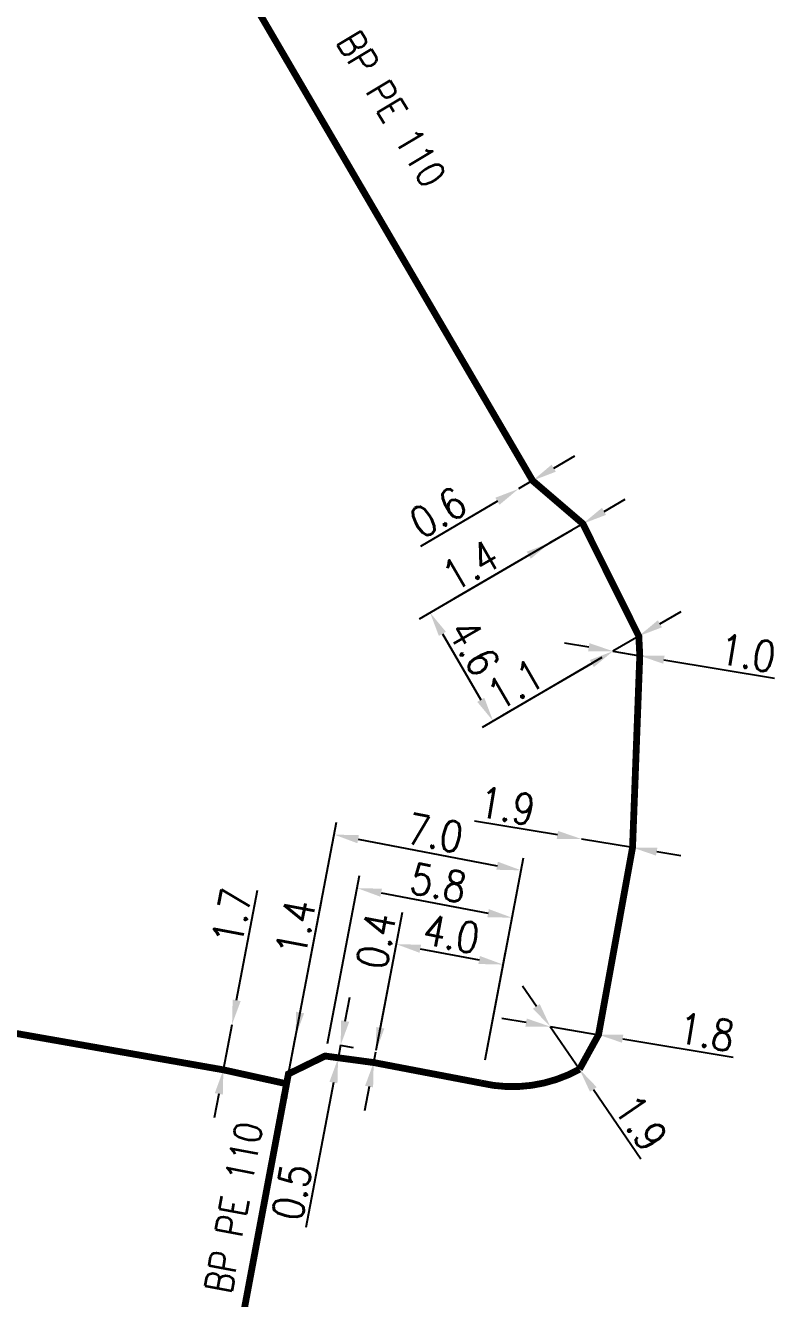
# Model space of a CAD drawing. Header units: millimetres. Extents: x 183997 to 185000, y 127999 to 129007.
# Drawn here: x 184373.35 to 184401.07, y 128519.21 to 128565.98 of the extents above; entities that cross this region are included whole.
import ezdxf
from ezdxf.enums import TextEntityAlignment as Align

# ---------------------------------------------------------------- set-up
doc = ezdxf.new("R2010")
doc.units = ezdxf.units.MM
doc.header["$PDMODE"] = 34
doc.linetypes.add('L_25_PE', pattern=[2000, 1000, 1000])
doc.layers.get('DEFPOINTS').update_dxf_attribs({"linetype": 'CONTINUOUS'})
doc.layers.add('L_150', color=1, linetype='CONTINUOUS')
doc.styles.get("Standard").update_dxf_attribs({"font": 'romans.shx', "width": 0.85})
doc.dimstyles.get("Standard").update_dxf_attribs({"dimtxt": 1.5, "dimasz": 1.2, "dimexe": 0.625, "dimexo": 0.625, "dimgap": 0.25, "dimtad": 1, "dimdec": 1, "dimzin": 0, "dimdsep": 46, "dimtxsty": 'Standard', "dimcen": -0.5, "dimadec": 0, "dimazin": 0, "dimtfac": 1, "dimtdec": 1, "dimtmove": 0, "dimatfit": 3, "dimfxl": 0, "dimtolj": 1, "dimtzin": 0, "dimarcsym": 0})

# ---------------------------------------------------------------- blocks, each defined once
blk = doc.blocks.new('*D712')
at = {"layer": 'DEFPOINTS', "color": 0, "linetype": 'Continuous', "transparency": 16777216}
for p in [(184395.894, 128543.547), (184394.944, 128542.993), (184394.944, 128542.993)]:
    blk.add_point(p, dxfattribs=at)
at = {"layer": 'L_150', "color": 0, "linetype": 'Continuous', "lineweight": -2, "transparency": 16777216}
for p, q in [((184396.671, 128544), (184397.448, 128544.454)), ((184395.894, 128543.547), (184394.944, 128542.993)), ((184394.166, 128542.539), (184390.886, 128540.626))]:
    blk.add_line(p, q, dxfattribs=at)
at = {"layer": 'L_150', "color": 0, "linetype": 'Continuous', "transparency": 16777216}
for points in [[(184396.596, 128544.13), (184396.747, 128543.871), (184395.894, 128543.547)], [(184394.091, 128542.669), (184394.242, 128542.41), (184394.944, 128542.993)]]:
    blk.add_solid(points, dxfattribs=at)
at = {"layer": 'L_150', "color": 0, "linetype": 'Continuous', "transparency": 16777216, "insert": (184391.359, 128541.77), "char_height": 1.125, "attachment_point": 5, "rotation": 30.2552}
blk.add_mtext('\\A1;1.1', dxfattribs=at)
blk = doc.blocks.new('*D713')
at = {"layer": 'DEFPOINTS', "color": 0, "linetype": 'Continuous', "transparency": 16777216}
for p in [(184394.944, 128542.993), (184395.93, 128542.828), (184395.93, 128542.828)]:
    blk.add_point(p, dxfattribs=at)
at = {"layer": 'L_150', "color": 0, "linetype": 'Continuous', "lineweight": -2, "transparency": 16777216}
for p, q in [((184394.056, 128543.141), (184393.168, 128543.289)), ((184394.944, 128542.993), (184395.93, 128542.828)), ((184396.818, 128542.679), (184400.877, 128542.001))]:
    blk.add_line(p, q, dxfattribs=at)
at = {"layer": 'L_150', "color": 0, "linetype": 'Continuous', "transparency": 16777216}
for points in [[(184394.081, 128543.289), (184394.031, 128542.993), (184394.944, 128542.993)], [(184396.842, 128542.827), (184396.793, 128542.532), (184395.93, 128542.828)]]:
    blk.add_solid(points, dxfattribs=at)
at = {"layer": 'L_150', "color": 0, "linetype": 'Continuous', "transparency": 16777216, "insert": (184399.895, 128542.926), "char_height": 1.125, "attachment_point": 5, "rotation": 350.5134}
blk.add_mtext('\\A1;1.0', dxfattribs=at)
blk = doc.blocks.new('*D1049')
at = {"layer": 'DEFPOINTS', "color": 0, "linetype": 'Continuous', "transparency": 16777216}
for p in [(184393.837, 128547.677), (184394.944, 128542.993), (184390.538, 128540.429)]:
    blk.add_point(p, dxfattribs=at)
at = {"layer": 'L_150', "color": 0, "linetype": 'Continuous', "lineweight": -2, "transparency": 16777216}
for p, q in [((184393.432, 128547.442), (184387.816, 128544.173)), ((184388.674, 128543.631), (184390.085, 128541.207)), ((184394.538, 128542.757), (184390.133, 128540.193))]:
    blk.add_line(p, q, dxfattribs=at)
at = {"layer": 'L_150', "color": 0, "linetype": 'Continuous', "transparency": 16777216}
for points in [[(184388.804, 128543.706), (184388.545, 128543.556), (184388.221, 128544.409)], [(184390.215, 128541.282), (184389.956, 128541.131), (184390.538, 128540.429)]]:
    blk.add_solid(points, dxfattribs=at)
at = {"layer": 'L_150', "color": 0, "linetype": 'Continuous', "transparency": 16777216, "insert": (184389.835, 128543.128), "char_height": 1.125, "attachment_point": 5, "rotation": 300.2019}
blk.add_mtext('\\A1;4.6', dxfattribs=at)
blk = doc.blocks.new('*D1050')
at = {"layer": 'DEFPOINTS', "color": 0, "linetype": 'Continuous', "transparency": 16777216}
for p in [(184391.472, 128548.957), (184391.472, 128548.957), (184391.99, 128549.26)]:
    blk.add_point(p, dxfattribs=at)
at = {"layer": 'L_150', "color": 0, "linetype": 'Continuous', "lineweight": -2, "transparency": 16777216}
for p, q in [((184392.766, 128549.716), (184393.543, 128550.171)), ((184391.99, 128549.26), (184391.472, 128548.957)), ((184390.696, 128548.502), (184387.867, 128546.844))]:
    blk.add_line(p, q, dxfattribs=at)
at = {"layer": 'L_150', "color": 0, "linetype": 'Continuous', "transparency": 16777216}
for points in [[(184392.69, 128549.845), (184392.842, 128549.586), (184391.99, 128549.26)], [(184390.62, 128548.631), (184390.772, 128548.372), (184391.472, 128548.957)]]:
    blk.add_solid(points, dxfattribs=at)
at = {"layer": 'L_150', "color": 0, "linetype": 'Continuous', "transparency": 16777216, "insert": (184388.514, 128548.092), "char_height": 1.125, "attachment_point": 5, "rotation": 30.3806}
blk.add_mtext('\\A1;0.6', dxfattribs=at)
blk = doc.blocks.new('*D1111')
at = {"layer": 'DEFPOINTS', "color": 0, "linetype": 'Continuous', "transparency": 16777216}
for p in [(184393.837, 128547.677), (184392.627, 128546.973), (184392.627, 128546.973)]:
    blk.add_point(p, dxfattribs=at)
at = {"layer": 'L_150', "color": 0, "linetype": 'Continuous', "lineweight": -2, "transparency": 16777216}
for p, q in [((184394.615, 128548.13), (184395.393, 128548.583)), ((184393.837, 128547.677), (184392.627, 128546.973)), ((184391.849, 128546.52), (184389.094, 128544.917))]:
    blk.add_line(p, q, dxfattribs=at)
at = {"layer": 'L_150', "color": 0, "linetype": 'Continuous', "transparency": 16777216}
for points in [[(184394.539, 128548.26), (184394.69, 128548.001), (184393.837, 128547.677)], [(184391.774, 128546.65), (184391.925, 128546.391), (184392.627, 128546.973)]]:
    blk.add_solid(points, dxfattribs=at)
at = {"layer": 'L_150', "color": 0, "linetype": 'Continuous', "transparency": 16777216, "insert": (184389.706, 128546.14), "char_height": 1.125, "attachment_point": 5, "rotation": 30.2019}
blk.add_mtext('\\A1;1.4', dxfattribs=at)
blk = doc.blocks.new('*D207')
at = {"layer": 'DEFPOINTS', "color": 0, "linetype": 'Continuous', "transparency": 16777216}
for p in [(184390.909, 128531.478), (184386.15, 128527.879), (184390.154, 128527.522)]:
    blk.add_point(p, dxfattribs=at)
at = {"layer": 'L_150', "color": 0, "linetype": 'Continuous', "lineweight": -2, "transparency": 16777216}
for p, q in [((184386.238, 128528.34), (184387.068, 128532.689)), ((184387.864, 128532.06), (184390.025, 128531.647)), ((184390.242, 128527.982), (184390.997, 128531.939))]:
    blk.add_line(p, q, dxfattribs=at)
at = {"layer": 'L_150', "color": 0, "linetype": 'Continuous', "transparency": 16777216}
for points in [[(184387.893, 128532.207), (184387.836, 128531.912), (184386.98, 128532.229)], [(184390.053, 128531.794), (184389.997, 128531.5), (184390.909, 128531.478)]]:
    blk.add_solid(points, dxfattribs=at)
at = {"layer": 'L_150', "color": 0, "linetype": 'Continuous', "transparency": 16777216, "insert": (184389.009, 128532.605), "char_height": 1.125, "attachment_point": 5, "rotation": 349.1869}
blk.add_mtext('\\A1;4.0', dxfattribs=at)
blk = doc.blocks.new('*D208')
at = {"layer": 'DEFPOINTS', "color": 0, "linetype": 'Continuous', "transparency": 16777216}
for p in [(184380.944, 128529.281), (184380.625, 128527.611), (184380.625, 128527.611)]:
    blk.add_point(p, dxfattribs=at)
at = {"layer": 'L_150', "color": 0, "linetype": 'Continuous', "lineweight": -2, "transparency": 16777216}
for p, q in [((184381.113, 128530.165), (184381.885, 128534.207)), ((184380.625, 128527.611), (184380.944, 128529.281)), ((184380.456, 128526.727), (184380.287, 128525.843))]:
    blk.add_line(p, q, dxfattribs=at)
at = {"layer": 'L_150', "color": 0, "linetype": 'Continuous', "transparency": 16777216}
for points in [[(184380.966, 128530.193), (184381.26, 128530.137), (184380.944, 128529.281)], [(184380.309, 128526.755), (184380.604, 128526.699), (184380.625, 128527.611)]]:
    blk.add_solid(points, dxfattribs=at)
at = {"layer": 'L_150', "color": 0, "linetype": 'Continuous', "transparency": 16777216, "insert": (184380.938, 128533.247), "char_height": 1.125, "attachment_point": 5, "rotation": 79.1869}
blk.add_mtext('\\A1;1.7', dxfattribs=at)
blk = doc.blocks.new('*D210')
at = {"layer": 'DEFPOINTS', "color": 0, "linetype": 'Continuous', "transparency": 16777216}
for p in [(184391.571, 128534.941), (184383.015, 128527.46), (184390.154, 128527.522)]:
    blk.add_point(p, dxfattribs=at)
at = {"layer": 'L_150', "color": 0, "linetype": 'Continuous', "lineweight": -2, "transparency": 16777216}
for p, q in [((184383.103, 128527.92), (184384.783, 128536.715)), ((184385.579, 128536.085), (184390.687, 128535.11)), ((184390.242, 128527.982), (184391.659, 128535.401))]:
    blk.add_line(p, q, dxfattribs=at)
at = {"layer": 'L_150', "color": 0, "linetype": 'Continuous', "transparency": 16777216}
for points in [[(184385.607, 128536.233), (184385.551, 128535.938), (184384.695, 128536.254)], [(184390.715, 128535.257), (184390.659, 128534.963), (184391.571, 128534.941)]]:
    blk.add_solid(points, dxfattribs=at)
at = {"layer": 'L_150', "color": 0, "linetype": 'Continuous', "transparency": 16777216, "insert": (184388.402, 128536.31), "char_height": 1.125, "attachment_point": 5, "rotation": 349.1869}
blk.add_mtext('\\A1;7.0', dxfattribs=at)
blk = doc.blocks.new('*D211')
at = {"layer": 'DEFPOINTS', "color": 0, "linetype": 'Continuous', "transparency": 16777216}
for p in [(184384.457, 128528.61), (184384.934, 128528.519), (184384.363, 128528.119)]:
    blk.add_point(p, dxfattribs=at)
at = {"layer": 'L_150', "color": 0, "linetype": 'Continuous', "lineweight": -2, "transparency": 16777216}
for p, q in [((184385.103, 128529.403), (184385.271, 128530.287)), ((184384.934, 128528.519), (184384.84, 128528.028)), ((184384.917, 128528.522), (184385.394, 128528.431)), ((184384.823, 128528.031), (184385.3, 128527.94)), ((184384.671, 128527.144), (184383.653, 128521.815))]:
    blk.add_line(p, q, dxfattribs=at)
at = {"layer": 'L_150', "color": 0, "linetype": 'Continuous', "transparency": 16777216}
for points in [[(184384.955, 128529.431), (184385.25, 128529.375), (184384.934, 128528.519)], [(184384.524, 128527.172), (184384.818, 128527.116), (184384.84, 128528.028)]]:
    blk.add_solid(points, dxfattribs=at)
at = {"layer": 'L_150', "color": 0, "linetype": 'Continuous', "transparency": 16777216, "insert": (184383.14, 128523.124), "char_height": 1.125, "attachment_point": 5, "rotation": 79.1869}
blk.add_mtext('\\A1;0.5', dxfattribs=at)
blk = doc.blocks.new('*D212')
at = {"layer": 'DEFPOINTS', "color": 0, "linetype": 'Continuous', "transparency": 16777216}
for p in [(184386.225, 128528.272), (184386.225, 128528.272), (184386.15, 128527.879)]:
    blk.add_point(p, dxfattribs=at)
at = {"layer": 'L_150', "color": 0, "linetype": 'Continuous', "lineweight": -2, "transparency": 16777216}
for p, q in [((184386.394, 128529.156), (184387.206, 128533.408)), ((184386.15, 128527.879), (184386.225, 128528.272)), ((184385.981, 128526.995), (184385.812, 128526.111))]:
    blk.add_line(p, q, dxfattribs=at)
at = {"layer": 'L_150', "color": 0, "linetype": 'Continuous', "transparency": 16777216}
for points in [[(184386.246, 128529.184), (184386.541, 128529.128), (184386.225, 128528.272)], [(184385.833, 128527.024), (184386.128, 128526.967), (184386.15, 128527.879)]]:
    blk.add_solid(points, dxfattribs=at)
at = {"layer": 'L_150', "color": 0, "linetype": 'Continuous', "transparency": 16777216, "insert": (184386.241, 128532.358), "char_height": 1.125, "attachment_point": 5, "rotation": 79.1869}
blk.add_mtext('\\A1;0.4', dxfattribs=at)
blk = doc.blocks.new('*D214')
at = {"layer": 'DEFPOINTS', "color": 0, "linetype": 'Continuous', "transparency": 16777216}
for p in [(184383.278, 128528.835), (184383.278, 128528.835), (184383.015, 128527.46)]:
    blk.add_point(p, dxfattribs=at)
at = {"layer": 'L_150', "color": 0, "linetype": 'Continuous', "lineweight": -2, "transparency": 16777216}
for p, q in [((184383.447, 128529.719), (184384.229, 128533.814)), ((184383.015, 128527.46), (184383.278, 128528.835)), ((184382.846, 128526.576), (184382.678, 128525.692))]:
    blk.add_line(p, q, dxfattribs=at)
at = {"layer": 'L_150', "color": 0, "linetype": 'Continuous', "transparency": 16777216}
for points in [[(184383.299, 128529.747), (184383.594, 128529.691), (184383.278, 128528.835)], [(184382.699, 128526.604), (184382.994, 128526.548), (184383.015, 128527.46)]]:
    blk.add_solid(points, dxfattribs=at)
at = {"layer": 'L_150', "color": 0, "linetype": 'Continuous', "transparency": 16777216, "insert": (184383.278, 128532.831), "char_height": 1.125, "attachment_point": 5, "rotation": 79.1869}
blk.add_mtext('\\A1;1.4', dxfattribs=at)
blk = doc.blocks.new('*D215')
at = {"layer": 'DEFPOINTS', "color": 0, "linetype": 'Continuous', "transparency": 16777216}
for p in [(184393.79, 128536.092), (184393.79, 128536.092), (184395.664, 128535.779)]:
    blk.add_point(p, dxfattribs=at)
at = {"layer": 'L_150', "color": 0, "linetype": 'Continuous', "lineweight": -2, "transparency": 16777216}
for p, q in [((184392.903, 128536.241), (184389.849, 128536.751)), ((184395.664, 128535.779), (184393.79, 128536.092)), ((184396.552, 128535.631), (184397.44, 128535.483))]:
    blk.add_line(p, q, dxfattribs=at)
at = {"layer": 'L_150', "color": 0, "linetype": 'Continuous', "transparency": 16777216}
for points in [[(184392.927, 128536.389), (184392.878, 128536.093), (184393.79, 128536.092)], [(184396.577, 128535.779), (184396.527, 128535.483), (184395.664, 128535.779)]]:
    blk.add_solid(points, dxfattribs=at)
at = {"layer": 'L_150', "color": 0, "linetype": 'Continuous', "transparency": 16777216, "insert": (184391.055, 128537.31), "char_height": 1.125, "attachment_point": 5, "rotation": 350.5134}
blk.add_mtext('\\A1;1.9', dxfattribs=at)
blk = doc.blocks.new('*D216')
at = {"layer": 'DEFPOINTS', "color": 0, "linetype": 'Continuous', "transparency": 16777216}
for p in [(184391.238, 128533.2), (184384.363, 128528.119), (184390.154, 128527.522)]:
    blk.add_point(p, dxfattribs=at)
at = {"layer": 'L_150', "color": 0, "linetype": 'Continuous', "lineweight": -2, "transparency": 16777216}
for p, q in [((184384.451, 128528.579), (184385.629, 128534.748)), ((184386.425, 128534.119), (184390.354, 128533.369)), ((184390.242, 128527.982), (184391.326, 128533.66))]:
    blk.add_line(p, q, dxfattribs=at)
at = {"layer": 'L_150', "color": 0, "linetype": 'Continuous', "transparency": 16777216}
for points in [[(184386.453, 128534.266), (184386.397, 128533.972), (184385.541, 128534.288)], [(184390.382, 128533.516), (184390.326, 128533.221), (184391.238, 128533.2)]]:
    blk.add_solid(points, dxfattribs=at)
at = {"layer": 'L_150', "color": 0, "linetype": 'Continuous', "transparency": 16777216, "insert": (184388.53, 128534.481), "char_height": 1.125, "attachment_point": 5, "rotation": 349.1869}
blk.add_mtext('\\A1;5.8', dxfattribs=at)
blk = doc.blocks.new('*D217')
at = {"layer": 'DEFPOINTS', "color": 0, "linetype": 'Continuous', "transparency": 16777216}
for p in [(184392.639, 128529.2), (184393.714, 128527.633), (184393.714, 128527.633)]:
    blk.add_point(p, dxfattribs=at)
at = {"layer": 'L_150', "color": 0, "linetype": 'Continuous', "lineweight": -2, "transparency": 16777216}
for p, q in [((184392.13, 128529.942), (184391.62, 128530.684)), ((184392.639, 128529.2), (184393.714, 128527.633)), ((184394.223, 128526.891), (184395.974, 128524.338))]:
    blk.add_line(p, q, dxfattribs=at)
at = {"layer": 'L_150', "color": 0, "linetype": 'Continuous', "transparency": 16777216}
for points in [[(184392.253, 128530.027), (184392.006, 128529.857), (184392.639, 128529.2)], [(184394.346, 128526.976), (184394.099, 128526.806), (184393.714, 128527.633)]]:
    blk.add_solid(points, dxfattribs=at)
at = {"layer": 'L_150', "color": 0, "linetype": 'Continuous', "transparency": 16777216, "insert": (184395.972, 128525.668), "char_height": 1.125, "attachment_point": 5, "rotation": 304.4524}
blk.add_mtext('\\A1;1.9', dxfattribs=at)
blk = doc.blocks.new('*D218')
at = {"layer": 'DEFPOINTS', "color": 0, "linetype": 'Continuous', "transparency": 16777216}
for p in [(184392.639, 128529.2), (184392.639, 128529.2), (184394.414, 128528.903)]:
    blk.add_point(p, dxfattribs=at)
at = {"layer": 'L_150', "color": 0, "linetype": 'Continuous', "lineweight": -2, "transparency": 16777216}
for p, q in [((184391.751, 128529.348), (184390.863, 128529.497)), ((184392.639, 128529.2), (184394.414, 128528.903)), ((184395.302, 128528.755), (184399.361, 128528.077))]:
    blk.add_line(p, q, dxfattribs=at)
at = {"layer": 'L_150', "color": 0, "linetype": 'Continuous', "transparency": 16777216}
for points in [[(184391.776, 128529.496), (184391.726, 128529.2), (184392.639, 128529.2)], [(184395.326, 128528.903), (184395.277, 128528.607), (184394.414, 128528.903)]]:
    blk.add_solid(points, dxfattribs=at)
at = {"layer": 'L_150', "color": 0, "linetype": 'Continuous', "transparency": 16777216, "insert": (184398.379, 128529.001), "char_height": 1.125, "attachment_point": 5, "rotation": 350.5134}
blk.add_mtext('\\A1;1.8', dxfattribs=at)

msp = doc.modelspace()

# ---------------------------------------------------------------- linework, layer by layer
at = {"layer": 'L_150', "linetype": 'L_25_PE', "const_width": 0.25, "flags": 128}
msp.add_lwpolyline([(184114.749, 128313.706), (184117.592, 128315.571), (184131.393, 128324.444), (184146.26, 128333.198), (184171.83, 128350.228), (184185.09, 128359.121), (184206.338, 128373.372), (184206.338, 128373.372), (184213.536, 128378.264), (184226.322, 128386.803), (184238.432, 128394.551), (184250.014, 128402.366), (184261.627, 128410.361), (184281.827, 128423.635), (184293.972, 128431.549), (184310.829, 128442.791), (184322.842, 128450.523), (184346.065, 128466.061), (184353.919, 128471.254), (184365.542, 128479.315), (184371.382, 128483.198), (184380.969, 128489.053), (184389.915, 128494.948), (184392.196, 128507.764), (184392.196, 128507.764), (184390.456, 128510.049), (184389.607, 128511.164), (184388.196, 128511.607), (184387.428, 128511.904), (184380.494, 128514.025), (184383.015, 128527.46), (184384.363, 128528.119), (184386.15, 128527.879), (184390.079, 128527.129, 0.187336), (184393.714, 128527.633), (184394.414, 128528.903), (184395.664, 128535.779), (184395.93, 128542.828), (184395.894, 128543.547), (184393.837, 128547.677), (184391.99, 128549.26), (184371.666, 128584.015), (184360.613, 128602.974), (184353.646, 128615.4), (184331.747, 128652.228), (184330.343, 128654.336), (184328.732, 128655.256), (184326.706, 128654.98), (184321.56, 128651.553), (184321.56, 128651.553), (184270.444, 128616.936), (184242.383, 128598.042), (184241.72, 128597.595), (184238.528, 128595.351), (184237.762, 128594.639), (184237.269, 128593.38), (184236.751, 128590.58), (184230.802, 128559.695, 0.420912), (184233.544, 128555.743), (184238.531, 128554.552), (184239.184, 128554.462), (184239.606, 128553.772), (184252.996, 128551.266), (184266.936, 128548.521), (184280.612, 128546.039), (184294.503, 128543.399), (184308.386, 128540.885), (184323.052, 128538.222), (184338.018, 128535.338), (184356.804, 128531.793), (184380.625, 128527.611), (184382.948, 128527.099)], format="xyb", dxfattribs=at)

# ---------------------------------------------------------------- texts
at = {"layer": 'L_150', "linetype": 'Continuous', "width": 0.85}
for rotation, p in [(300.8869, (184386.798, 128562.918)), (79.3715, (184381.005, 128522.552))]:
    msp.add_text('BP PE 110', height=1, rotation=rotation, dxfattribs=at).set_placement(p, align=Align.MIDDLE)

# ---------------------------------------------------------------- dimensions: what is measured, and where the dimension line sits
at = {"layer": 'L_150', "linetype": 'Continuous'}
for base, p1, p2, angle, override, picture, middle in [((184391.472, 128548.957), (184391.99, 128549.26), (184391.472, 128548.957), 30.3806, {"dimscale": 0.75}, '*D1050', (184388.893, 128547.445)), ((184392.627, 128546.973), (184393.837, 128547.677), (184392.627, 128546.973), 30.2019, {"dimscale": 0.75, "dimlfac": 1, "dimlunit": 2, "dimatfit": 0}, '*D1111', (184390.083, 128545.492)), ((184390.538, 128540.429), (184393.837, 128547.677), (184394.944, 128542.993), 120.2019, {"dimscale": 0.75}, '*D1049', (184389.186, 128542.751)), ((184394.944, 128542.993), (184395.894, 128543.547), (184394.944, 128542.993), 30.2552, {"dimscale": 0.75}, '*D712', (184391.737, 128541.122)), ((184395.93, 128542.828), (184394.944, 128542.993), (184395.93, 128542.828), 170.5134, {"dimscale": 0.75}, '*D713', (184399.771, 128542.186)), ((184393.79, 128536.092), (184395.664, 128535.779), (184393.79, 128536.092), 350.5134, {"dimscale": 0.75}, '*D215', (184390.932, 128536.57)), ((184391.571, 128534.941), (184383.015, 128527.46), (184390.154, 128527.522), 169.1869, {"dimscale": 0.75}, '*D210', (184388.262, 128535.573)), ((184391.238, 128533.2), (184384.363, 128528.119), (184390.154, 128527.522), 169.1869, {"dimscale": 0.75}, '*D216', (184388.39, 128533.744)), ((184380.625, 128527.611), (184380.944, 128529.281), (184380.625, 128527.611), 79.1869, {"dimscale": 0.75}, '*D208', (184381.675, 128533.106)), ((184383.278, 128528.835), (184383.015, 128527.46), (184383.278, 128528.835), 259.1869, {"dimscale": 0.75}, '*D214', (184384.014, 128532.69)), ((184386.225, 128528.272), (184386.15, 128527.879), (184386.225, 128528.272), 259.1869, {"dimscale": 0.75}, '*D212', (184386.978, 128532.217)), ((184390.909, 128531.478), (184386.15, 128527.879), (184390.154, 128527.522), 169.1869, {"dimscale": 0.75}, '*D207', (184388.868, 128531.868)), ((184393.714, 128527.633), (184392.639, 128529.2), (184393.714, 128527.633), 124.4524, {"dimscale": 0.75}, '*D217', (184395.353, 128525.243)), ((184384.934, 128528.519), (184384.363, 128528.119), (184384.457, 128528.61), 259.1869, {"dimscale": 0.75}, '*D211', (184383.876, 128522.984)), ((184392.639, 128529.2), (184394.414, 128528.903), (184392.639, 128529.2), 350.5134, {"dimscale": 0.75}, '*D218', (184398.255, 128528.261))]:
    dim = msp.add_linear_dim(base=base, p1=p1, p2=p2, angle=angle, dimstyle='Standard', override=override, dxfattribs=at)
    dim.commit()
    dim.dimension.update_dxf_attribs({"geometry": picture, "text_midpoint": middle, "dimtype": 160})

doc.saveas('drawing.dxf')
